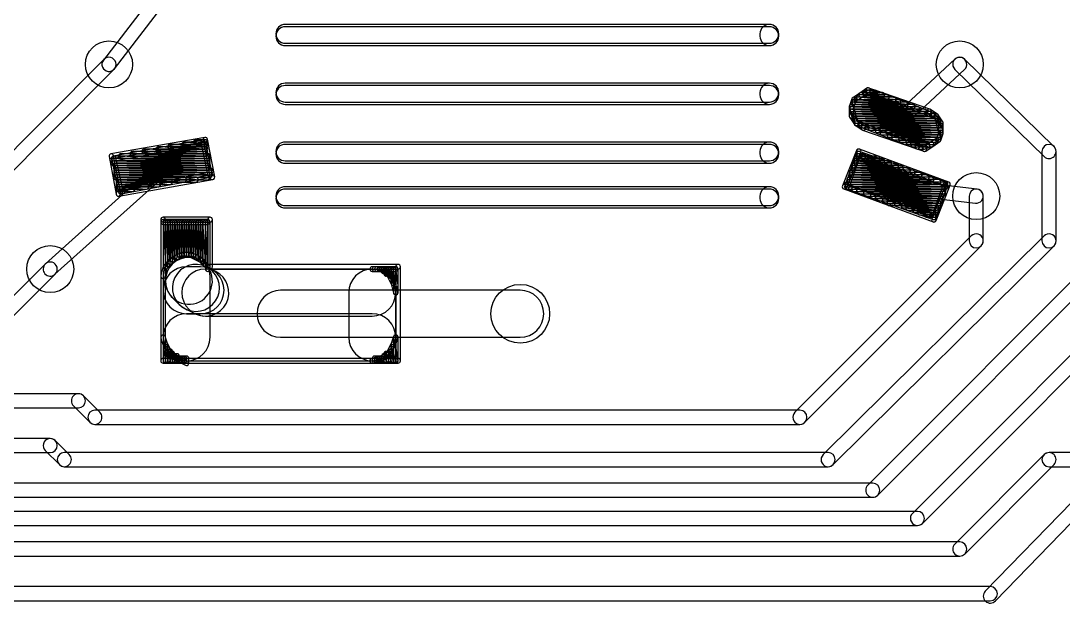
# Model space of a CAD drawing. Extents: x 2.7 to 76.1, y 3.1 to 47.6.
# Drawn here: x 24.3 to 35.56, y 3.11 to 9.4 of the extents above; entities that cross this region are included whole.
import ezdxf

# ---------------------------------------------------------------- set-up
doc = ezdxf.new("R2010")
doc.units = 0

msp = doc.modelspace()

# ---------------------------------------------------------------- linework, layer by layer
for points in [[(25.771305, 9.73965), (25.187105, 8.97765, 1), (25.30809, 8.884895), (25.89229, 9.646895, 1)], [(32.385, 9.3631), (27.1526, 9.3631, 1), (27.1526, 9.15985), (32.385, 9.15985, 1)], [(32.486625, 9.236075), (32.486625, 9.261475, 1), (32.283375, 9.261475), (32.283375, 9.236075, 1)], [(27.1526, 9.13445), (32.385, 9.13445, 1), (32.385, 9.3377), (27.1526, 9.3377, 1)], [(24.031495, 7.607375), (25.301495, 8.877375, 1), (25.1937, 8.98517), (23.9237, 7.71517, 1)], [(33.808385, 8.24034), (34.494185, 8.87534, 1), (34.39061, 8.987205), (33.70481, 8.352205, 1)], [(35.460775, 8.046085), (34.495575, 8.985885, 1), (34.38922, 8.87666), (35.35442, 7.93686, 1)], [(32.385, 8.7281), (27.1526, 8.7281, 1), (27.1526, 8.52485), (32.385, 8.52485, 1)], [(27.1526, 8.49945), (32.385, 8.49945, 1), (32.385, 8.7027), (27.1526, 8.7027, 1)], [(32.486625, 8.601075), (32.486625, 8.626475, 1), (32.283375, 8.626475), (32.283375, 8.601075, 1)], [(33.437695, 8.673025), (33.361495, 8.622225, 1), (33.3897, 8.57992), (33.4659, 8.63072, 1)], [(33.53604, 8.650595), (33.45984, 8.675995, 1), (33.443755, 8.62775), (33.519955, 8.60235, 1)], [(33.275275, 8.558315), (33.249875, 8.482115, 1), (33.29812, 8.46603), (33.32352, 8.54223, 1)], [(33.275275, 8.558315), (33.249875, 8.482115, 1), (33.29812, 8.46603), (33.32352, 8.54223, 1)], [(33.361495, 8.622225), (33.285295, 8.571425, 1), (33.3135, 8.52912), (33.3897, 8.57992, 1)], [(33.361495, 8.622225), (33.285295, 8.571425, 1), (33.3135, 8.52912), (33.3897, 8.57992, 1)], [(33.78341, 8.55026), (33.32621, 8.57566, 1), (33.323385, 8.524885), (33.780585, 8.499485, 1)], [(33.3248, 8.52485), (33.7312, 8.52485, 1), (33.7312, 8.5757), (33.3248, 8.5757, 1)], [(33.73289, 8.57564), (33.35189, 8.60104, 1), (33.348505, 8.550305), (33.729505, 8.524905, 1)], [(33.3502, 8.55025), (33.655, 8.55025, 1), (33.655, 8.6011), (33.3502, 8.6011, 1)], [(33.443755, 8.650595), (33.367555, 8.625195, 1), (33.38364, 8.57695), (33.45984, 8.60235, 1)], [(33.6573, 8.600995), (33.3779, 8.626395, 1), (33.373295, 8.57575), (33.652695, 8.55035, 1)], [(33.3756, 8.57565), (33.6042, 8.57565, 1), (33.6042, 8.6265), (33.3756, 8.6265, 1)], [(33.607795, 8.62624), (33.429995, 8.65164, 1), (33.4228, 8.601305), (33.6006, 8.575905, 1)], [(33.4264, 8.60105), (33.5026, 8.60105, 1), (33.5026, 8.6519), (33.4264, 8.6519, 1)], [(33.528, 8.6519), (33.4518, 8.6519, 1), (33.4518, 8.60105), (33.528, 8.60105, 1)], [(34.12146, 8.42155), (33.53726, 8.65015, 1), (33.518735, 8.602795), (34.102935, 8.374195, 1)], [(34.12055, 8.447285), (33.53635, 8.650485, 1), (33.519645, 8.60246), (34.103845, 8.39926, 1)], [(33.24933, 8.467905), (33.27473, 8.366305, 1), (33.324065, 8.37864), (33.298665, 8.48024, 1)], [(34.062215, 8.448685), (33.274815, 8.474085, 1), (33.27318, 8.42326), (34.06058, 8.39786, 1)], [(34.11297, 8.423285), (33.27477, 8.448685, 1), (33.273225, 8.39786), (34.111425, 8.37246, 1)], [(33.986105, 8.47408), (33.274905, 8.49948, 1), (33.27309, 8.448665), (33.98429, 8.423265, 1)], [(33.274, 8.44865), (33.9344, 8.44865, 1), (33.9344, 8.4995), (33.274, 8.4995, 1)], [(33.248575, 8.474075), (33.248575, 8.372475, 1), (33.299425, 8.372475), (33.299425, 8.474075, 1)], [(33.274, 8.42325), (33.9852, 8.42325, 1), (33.9852, 8.4741), (33.274, 8.4741, 1)], [(33.274, 8.39785), (34.0614, 8.39785, 1), (34.0614, 8.4487), (33.274, 8.4487, 1)], [(33.85935, 8.52487), (33.30055, 8.55027, 1), (33.298245, 8.499475), (33.857045, 8.474075, 1)], [(33.2994, 8.49945), (33.782, 8.49945, 1), (33.782, 8.5503), (33.2994, 8.5503, 1)], [(33.2994, 8.47405), (33.8582, 8.47405, 1), (33.8582, 8.5249), (33.2994, 8.5249, 1)], [(33.935415, 8.499475), (33.300415, 8.524875, 1), (33.29838, 8.47407), (33.93338, 8.44867, 1)], [(34.2025, 8.393625), (34.1263, 8.444425, 1), (34.098095, 8.40212), (34.174295, 8.35132, 1)], [(33.252845, 8.35837), (33.303645, 8.28217, 1), (33.34595, 8.310375), (33.29515, 8.386575, 1)], [(33.275275, 8.36443), (33.300675, 8.28823, 1), (33.34892, 8.304315), (33.32352, 8.380515, 1)], [(34.163745, 8.397885), (33.300145, 8.423285, 1), (33.29865, 8.37246), (34.16225, 8.34706, 1)], [(33.2994, 8.37245), (34.1122, 8.37245, 1), (34.1122, 8.4233), (33.2994, 8.4233, 1)], [(33.2994, 8.34705), (34.163, 8.34705, 1), (34.163, 8.3979), (33.2994, 8.3979, 1)], [(34.189125, 8.372485), (33.300125, 8.397885, 1), (33.29867, 8.34706), (34.18767, 8.32166, 1)], [(33.2994, 8.32165), (34.1884, 8.32165, 1), (34.1884, 8.3725), (33.2994, 8.3725, 1)], [(34.189125, 8.347085), (33.300125, 8.372485, 1), (33.29867, 8.32166), (34.18767, 8.29626, 1)], [(33.3248, 8.29625), (34.1884, 8.29625, 1), (34.1884, 8.3471), (33.3248, 8.3471, 1)], [(34.214525, 8.321685), (33.325525, 8.347085, 1), (33.32407, 8.29626), (34.21307, 8.27086, 1)], [(34.19644, 8.396595), (34.12024, 8.421995, 1), (34.104155, 8.37375), (34.180355, 8.34835, 1)], [(34.23792, 8.304315), (34.21252, 8.380515, 1), (34.164275, 8.36443), (34.189675, 8.28823, 1)], [(34.26035, 8.310375), (34.20955, 8.386575, 1), (34.167245, 8.35837), (34.218045, 8.28217, 1)], [(33.316755, 8.27215), (33.392955, 8.24675, 1), (33.40904, 8.294995), (33.33284, 8.320395, 1)], [(33.3248, 8.27085), (34.2138, 8.27085, 1), (34.2138, 8.3217), (33.3248, 8.3217, 1)], [(34.214525, 8.296285), (33.325525, 8.321685, 1), (33.32407, 8.27086), (34.21307, 8.24546, 1)], [(33.310695, 8.27512), (33.386895, 8.22432, 1), (33.4151, 8.266625), (33.3389, 8.317425, 1)], [(34.2392, 8.2963), (33.3756, 8.2963, 1), (33.3756, 8.24545), (34.2392, 8.24545, 1)], [(33.3756, 8.24545), (34.2138, 8.24545, 1), (34.2138, 8.2963), (33.3756, 8.2963, 1)], [(34.23997, 8.270885), (33.40177, 8.296285, 1), (33.400225, 8.24546), (34.238425, 8.22006, 1)], [(33.391735, 8.247195), (33.975935, 8.018595, 1), (33.99446, 8.06595), (33.41026, 8.29455, 1)], [(33.392645, 8.22146), (33.976845, 8.01826, 1), (33.99355, 8.066285), (33.40935, 8.269485, 1)], [(33.401, 8.24545), (34.2392, 8.24545, 1), (34.2392, 8.2963), (33.401, 8.2963, 1)], [(34.240045, 8.245485), (33.478045, 8.270885, 1), (33.47635, 8.22006), (34.23835, 8.19466, 1)], [(33.4772, 8.22005), (34.2392, 8.22005, 1), (34.2392, 8.2709), (33.4772, 8.2709, 1)], [(34.214775, 8.22008), (33.554375, 8.24548, 1), (33.55242, 8.194665), (34.21282, 8.169265, 1)], [(33.5534, 8.19465), (34.2392, 8.19465, 1), (34.2392, 8.2455), (33.5534, 8.2455, 1)], [(34.263865, 8.20084), (34.238465, 8.30244, 1), (34.18913, 8.290105), (34.21453, 8.188505, 1)], [(34.264625, 8.194675), (34.264625, 8.296275, 1), (34.213775, 8.296275), (34.213775, 8.194675, 1)], [(26.284615, 8.143515), (25.268615, 7.965715, 1), (25.27738, 7.91563), (26.29338, 8.09343, 1)], [(26.25899, 8.118075), (25.29379, 7.940275, 1), (25.303005, 7.89027), (26.268205, 8.06807, 1)], [(26.295165, 8.09234), (26.193565, 8.11774, 1), (26.18123, 8.068405), (26.28283, 8.043005, 1)], [(26.1874, 8.06765), (26.289, 8.06765, 1), (26.289, 8.1185), (26.1874, 8.1185, 1)], [(26.36466, 7.7428), (26.28846, 8.0984, 1), (26.238735, 8.087745), (26.314935, 7.732145, 1)], [(26.390185, 7.71676), (26.313985, 8.12316, 1), (26.26401, 8.113785), (26.34021, 7.707385, 1)], [(34.214855, 8.194675), (33.605255, 8.220075, 1), (33.60314, 8.16927), (34.21274, 8.14387, 1)], [(33.6042, 8.16925), (34.2138, 8.16925, 1), (34.2138, 8.2201), (33.6042, 8.2201, 1)], [(34.215005, 8.16927), (33.681605, 8.19467, 1), (33.67919, 8.143875), (34.21259, 8.118475, 1)], [(33.6804, 8.14385), (34.2138, 8.14385, 1), (34.2138, 8.1947), (33.6804, 8.1947, 1)], [(34.18981, 8.14386), (33.73261, 8.16926, 1), (33.729785, 8.118485), (34.186985, 8.093085, 1)], [(33.7312, 8.11845), (34.2138, 8.11845, 1), (34.2138, 8.1693), (33.7312, 8.1693, 1)], [(34.16481, 8.118435), (33.80921, 8.143835, 1), (33.805585, 8.09311), (34.161185, 8.06771, 1)], [(33.8074, 8.09305), (34.1884, 8.09305, 1), (34.1884, 8.1439), (33.8074, 8.1439, 1)], [(34.140125, 8.09297), (33.886125, 8.11837, 1), (33.88107, 8.067775), (34.13507, 8.042375, 1)], [(33.8836, 8.06765), (34.163, 8.06765, 1), (34.163, 8.1185), (33.8836, 8.1185, 1)], [(34.1517, 8.04652), (34.2279, 8.09732, 1), (34.199695, 8.139625), (34.123495, 8.088825, 1)], [(34.1517, 8.04652), (34.2279, 8.09732, 1), (34.199695, 8.139625), (34.123495, 8.088825, 1)], [(34.23792, 8.11043), (34.26332, 8.18663, 1), (34.215075, 8.202715), (34.189675, 8.126515, 1)], [(34.23792, 8.11043), (34.26332, 8.18663, 1), (34.215075, 8.202715), (34.189675, 8.126515, 1)], [(26.289975, 7.99148), (25.629575, 8.01688, 1), (25.62762, 7.966065), (26.28802, 7.940665, 1)], [(25.6286, 7.96605), (26.289, 7.96605, 1), (26.289, 8.0169), (25.6286, 8.0169, 1)], [(26.290265, 8.016865), (25.782265, 8.042265, 1), (25.77973, 7.99148), (26.28773, 7.96608, 1)], [(25.781, 7.99145), (26.289, 7.99145, 1), (26.289, 8.0423), (25.781, 8.0423, 1)], [(26.29069, 8.04224), (25.90969, 8.06764, 1), (25.906305, 8.016905), (26.287305, 7.991505, 1)], [(25.908, 8.01685), (26.289, 8.01685, 1), (26.289, 8.0677), (25.908, 8.0677, 1)], [(26.0604, 8.04225), (26.289, 8.04225, 1), (26.289, 8.0931), (26.0604, 8.0931, 1)], [(26.291805, 8.06754), (26.063205, 8.09294, 1), (26.05759, 8.042405), (26.28619, 8.017005, 1)], [(32.385, 8.0931), (27.1526, 8.0931, 1), (27.1526, 7.88985), (32.385, 7.88985, 1)], [(27.1526, 7.86445), (32.385, 7.86445, 1), (32.385, 8.0677), (27.1526, 8.0677, 1)], [(32.486625, 7.966075), (32.486625, 7.991475, 1), (32.283375, 7.991475), (32.283375, 7.966075, 1)], [(33.32659, 8.000915), (33.17419, 7.619915, 1), (33.221405, 7.60103), (33.373805, 7.98203, 1)], [(34.324185, 7.65973), (33.358985, 8.01533, 1), (33.34141, 7.967615), (34.30661, 7.612015, 1)], [(33.9344, 8.04225), (34.1376, 8.04225, 1), (34.1376, 8.0931), (33.9344, 8.0931, 1)], [(33.977155, 8.01815), (34.053355, 7.99275, 1), (34.06944, 8.040995), (33.99324, 8.066395, 1)], [(33.9852, 8.01685), (34.0614, 8.01685, 1), (34.0614, 8.0677), (33.9852, 8.0677, 1)], [(34.06944, 8.01815), (34.14564, 8.04355, 1), (34.129555, 8.091795), (34.053355, 8.066395, 1)], [(34.0755, 7.99572), (34.1517, 8.04652, 1), (34.123495, 8.088825), (34.047295, 8.038025, 1)], [(35.483825, 7.026275), (35.483825, 7.991475, 1), (35.331375, 7.991475), (35.331375, 7.026275, 1)], [(25.780935, 7.87045), (24.561735, 6.77825, 1), (24.66346, 6.664695), (25.88266, 7.756895, 1)], [(25.24801, 7.935985), (25.32421, 7.529585, 1), (25.374185, 7.53896), (25.297985, 7.94536, 1)], [(25.273535, 7.909945), (25.349735, 7.554345, 1), (25.39946, 7.565), (25.32326, 7.9206, 1)], [(26.315035, 7.91529), (25.299035, 7.94069, 1), (25.29776, 7.889855), (26.31376, 7.864455, 1)], [(26.315035, 7.88989), (25.299035, 7.91529, 1), (25.29776, 7.864455), (26.31376, 7.839055, 1)], [(26.315035, 7.86449), (25.299035, 7.88989, 1), (25.29776, 7.839055), (26.31376, 7.813655, 1)], [(25.2984, 7.88985), (26.3144, 7.88985, 1), (26.3144, 7.9407), (25.2984, 7.9407, 1)], [(25.2984, 7.86445), (26.3144, 7.86445, 1), (26.3144, 7.9153), (25.2984, 7.9153, 1)], [(25.2984, 7.83905), (26.3144, 7.83905, 1), (26.3144, 7.8899), (25.2984, 7.8899, 1)], [(26.315085, 7.94069), (25.375285, 7.96609, 1), (25.37391, 7.915255), (26.31371, 7.889855, 1)], [(25.3746, 7.91525), (26.3144, 7.91525, 1), (26.3144, 7.9661), (25.3746, 7.9661, 1)], [(26.31519, 7.966085), (25.50239, 7.991485, 1), (25.500805, 7.94066), (26.313605, 7.91526, 1)], [(25.5016, 7.94065), (26.289, 7.94065, 1), (26.289, 7.9915), (25.5016, 7.9915, 1)], [(33.326255, 7.974625), (33.199255, 7.619025, 1), (33.24714, 7.60192), (33.37414, 7.95752, 1)], [(33.68221, 7.889835), (33.32661, 7.915235, 1), (33.322985, 7.86451), (33.678585, 7.83911, 1)], [(33.6065, 7.915195), (33.3271, 7.940595, 1), (33.322495, 7.88995), (33.601895, 7.86455, 1)], [(33.75809, 7.864455), (33.32629, 7.889855, 1), (33.323305, 7.83909), (33.755105, 7.81369, 1)], [(33.3248, 7.88985), (33.5534, 7.88985, 1), (33.5534, 7.9407), (33.3248, 7.9407, 1)], [(33.3248, 7.86445), (33.6042, 7.86445, 1), (33.6042, 7.9153), (33.3248, 7.9153, 1)], [(33.3248, 7.83905), (33.6804, 7.83905, 1), (33.6804, 7.8899), (33.3248, 7.8899, 1)], [(33.482185, 7.940205), (33.355185, 7.965605, 1), (33.34521, 7.91574), (33.47221, 7.89034, 1)], [(34.298425, 7.65986), (33.358625, 7.99006, 1), (33.34177, 7.942085), (34.28157, 7.611885, 1)], [(33.3502, 7.91525), (33.401, 7.91525, 1), (33.401, 7.9661), (33.3502, 7.9661, 1)], [(33.5534, 7.9407), (33.3502, 7.9407, 1), (33.3502, 7.88985), (33.5534, 7.88985, 1)], [(33.3502, 7.88985), (33.4772, 7.88985, 1), (33.4772, 7.9407), (33.3502, 7.9407, 1)], [(26.31505, 7.83909), (25.32445, 7.86449, 1), (25.323145, 7.813655), (26.313745, 7.788255, 1)], [(26.340435, 7.81369), (25.324435, 7.83909, 1), (25.32316, 7.788255), (26.33916, 7.762855, 1)], [(26.340435, 7.78829), (25.324435, 7.81369, 1), (25.32316, 7.762855), (26.33916, 7.737455, 1)], [(26.340435, 7.76289), (25.324435, 7.78829, 1), (25.32316, 7.737455), (26.33916, 7.712055, 1)], [(25.3238, 7.81365), (26.3144, 7.81365, 1), (26.3144, 7.8645), (25.3238, 7.8645, 1)], [(25.3238, 7.78825), (26.3144, 7.78825, 1), (26.3144, 7.8391), (25.3238, 7.8391, 1)], [(25.3238, 7.76285), (26.3398, 7.76285, 1), (26.3398, 7.8137), (25.3238, 7.8137, 1)], [(25.3238, 7.73745), (26.3398, 7.73745, 1), (26.3398, 7.7883), (25.3238, 7.7883, 1)], [(33.274, 7.73745), (33.9344, 7.73745, 1), (33.9344, 7.7883), (33.274, 7.7883, 1)], [(34.011475, 7.76288), (33.274875, 7.78828, 1), (33.27312, 7.737465), (34.00972, 7.712065, 1)], [(33.8847, 7.813675), (33.3005, 7.839075, 1), (33.298295, 7.78827), (33.882495, 7.76287, 1)], [(33.808665, 7.839065), (33.300665, 7.864465, 1), (33.29813, 7.81368), (33.80613, 7.78828, 1)], [(33.2994, 7.81365), (33.7566, 7.81365, 1), (33.7566, 7.8645), (33.2994, 7.8645, 1)], [(33.2994, 7.78825), (33.8074, 7.78825, 1), (33.8074, 7.8391), (33.2994, 7.8391, 1)], [(33.2994, 7.76285), (33.8836, 7.76285, 1), (33.8836, 7.8137), (33.2994, 7.8137, 1)], [(33.935415, 7.788275), (33.300415, 7.813675, 1), (33.29838, 7.76287), (33.93338, 7.73747, 1)], [(26.31505, 7.73749), (25.32445, 7.76289, 1), (25.323145, 7.712055), (26.313745, 7.686655, 1)], [(26.188145, 7.712085), (25.324545, 7.737485, 1), (25.32305, 7.68666), (26.18665, 7.66126, 1)], [(25.3238, 7.71205), (26.3398, 7.71205, 1), (26.3398, 7.7629), (25.3238, 7.7629, 1)], [(25.3238, 7.68665), (26.3144, 7.68665, 1), (26.3144, 7.7375), (25.3238, 7.7375, 1)], [(25.78249, 7.661255), (25.35069, 7.686655, 1), (25.347705, 7.63589), (25.779505, 7.61049, 1)], [(25.65611, 7.63581), (25.35131, 7.66121, 1), (25.347085, 7.610535), (25.651885, 7.585135, 1)], [(25.35358, 7.50923), (26.36958, 7.68703, 1), (26.360815, 7.737115), (25.344815, 7.559315, 1)], [(25.90915, 7.68667), (25.35035, 7.71207, 1), (25.348045, 7.661275), (25.906845, 7.635875, 1)], [(25.3492, 7.66125), (26.0604, 7.66125, 1), (26.0604, 7.7121), (25.3492, 7.7121, 1)], [(26.0604, 7.7121), (25.3492, 7.7121, 1), (25.3492, 7.66125), (26.0604, 7.66125, 1)], [(25.3492, 7.66125), (26.1874, 7.66125, 1), (26.1874, 7.7121), (25.3492, 7.7121, 1)], [(25.3492, 7.63585), (25.908, 7.63585, 1), (25.908, 7.6867), (25.3492, 7.6867, 1)], [(25.3492, 7.61045), (25.781, 7.61045, 1), (25.781, 7.6613), (25.3492, 7.6613, 1)], [(25.379205, 7.53467), (26.344405, 7.71247, 1), (26.33519, 7.762475), (25.36999, 7.584675, 1)], [(34.290605, 7.63589), (33.223805, 7.66129, 1), (33.22259, 7.610455), (34.28939, 7.585055, 1)], [(33.2232, 7.61045), (34.2646, 7.61045, 1), (34.2646, 7.6613), (33.2232, 7.6613, 1)], [(34.214465, 7.68669), (33.249265, 7.71209, 1), (33.24793, 7.661255), (34.21313, 7.635855, 1)], [(34.265235, 7.66129), (33.249235, 7.68669, 1), (33.24796, 7.635855), (34.26396, 7.610455, 1)], [(33.2486, 7.66125), (34.1376, 7.66125, 1), (34.1376, 7.7121), (33.2486, 7.7121, 1)], [(33.2486, 7.63585), (34.2138, 7.63585, 1), (34.2138, 7.6867), (33.2486, 7.6867, 1)], [(34.08759, 7.737485), (33.27479, 7.762885, 1), (33.273205, 7.71206), (34.086005, 7.68666, 1)], [(34.138345, 7.712085), (33.274745, 7.737485, 1), (33.27325, 7.68666), (34.13685, 7.66126, 1)], [(33.274, 7.71205), (34.0106, 7.71205, 1), (34.0106, 7.7629), (33.274, 7.7629, 1)], [(33.274, 7.68665), (34.0868, 7.68665, 1), (34.0868, 7.7375), (33.274, 7.7375, 1)], [(33.74769, 7.53477), (34.61129, 7.43317, 1), (34.629105, 7.584575), (33.765505, 7.686175, 1)], [(34.186605, 7.24543), (34.339005, 7.62643, 1), (34.29179, 7.645315), (34.13939, 7.264315, 1)], [(34.18694, 7.27172), (34.31394, 7.62732, 1), (34.266055, 7.644425), (34.139055, 7.288825, 1)], [(25.505775, 7.61015), (25.353375, 7.63555, 1), (25.34502, 7.585395), (25.49742, 7.559995, 1)], [(25.3492, 7.58505), (25.654, 7.58505, 1), (25.654, 7.6359), (25.3492, 7.6359, 1)], [(25.3492, 7.55965), (25.5016, 7.55965, 1), (25.5016, 7.6105), (25.3492, 7.6105, 1)], [(32.385, 7.6105), (27.1526, 7.6105, 1), (27.1526, 7.40725), (32.385, 7.40725, 1)], [(27.1526, 7.38185), (32.385, 7.38185, 1), (32.385, 7.5851), (27.1526, 7.5851, 1)], [(32.486625, 7.483475), (32.486625, 7.508875, 1), (32.283375, 7.508875), (32.283375, 7.483475, 1)], [(33.18901, 7.586615), (34.15421, 7.231015, 1), (34.171785, 7.27873), (33.206585, 7.63433, 1)], [(34.265215, 7.61049), (33.223815, 7.63589, 1), (33.22258, 7.585055), (34.26398, 7.559655, 1)], [(33.21477, 7.586485), (34.15457, 7.256285, 1), (34.171425, 7.30426), (33.231625, 7.63446, 1)], [(33.2232, 7.58505), (34.29, 7.58505, 1), (34.29, 7.6359), (33.2232, 7.6359, 1)], [(34.265265, 7.58509), (33.300065, 7.61049, 1), (33.29873, 7.559655), (34.26393, 7.534255, 1)], [(33.2994, 7.55965), (34.2646, 7.55965, 1), (34.2646, 7.6105), (33.2994, 7.6105, 1)], [(34.265305, 7.55969), (33.350905, 7.58509, 1), (33.34949, 7.534255), (34.26389, 7.508855, 1)], [(33.3502, 7.53425), (34.2646, 7.53425, 1), (34.2646, 7.5851), (33.3502, 7.5851, 1)], [(34.23999, 7.534285), (33.42719, 7.559685, 1), (33.425605, 7.50886), (34.238405, 7.48346, 1)], [(33.4264, 7.50885), (34.2646, 7.50885, 1), (34.2646, 7.5597), (33.4264, 7.5597, 1)], [(34.696425, 7.026275), (34.696425, 7.508875, 1), (34.543975, 7.508875), (34.543975, 7.026275, 1)], [(33.5026, 7.48345), (34.2392, 7.48345, 1), (34.2392, 7.5343), (33.5026, 7.5343, 1)], [(34.240075, 7.50888), (33.503475, 7.53428, 1), (33.50172, 7.483465), (34.23832, 7.458065, 1)], [(34.24014, 7.48348), (33.55434, 7.50888, 1), (33.552455, 7.458065), (34.238255, 7.432665, 1)], [(33.5534, 7.45805), (34.2392, 7.45805, 1), (34.2392, 7.5089), (33.5534, 7.5089, 1)], [(34.2149, 7.458075), (33.6307, 7.483475, 1), (33.628495, 7.43267), (34.212695, 7.40727, 1)], [(33.6296, 7.43265), (34.2392, 7.43265, 1), (34.2392, 7.4835), (33.6296, 7.4835, 1)], [(34.2138, 7.4581), (33.6804, 7.4581, 1), (33.6804, 7.40725), (34.2138, 7.40725, 1)], [(33.6804, 7.40725), (34.2138, 7.40725, 1), (34.2138, 7.4581), (33.6804, 7.4581, 1)], [(34.21521, 7.43266), (33.75801, 7.45806, 1), (33.755185, 7.407285), (34.212385, 7.381885, 1)], [(33.7566, 7.40725), (34.2138, 7.40725, 1), (34.2138, 7.4581), (33.7566, 7.4581, 1)], [(34.19021, 7.407235), (33.83461, 7.432635, 1), (33.830985, 7.38191), (34.186585, 7.35651, 1)], [(33.8328, 7.38185), (34.2138, 7.38185, 1), (34.2138, 7.4327), (33.8328, 7.4327, 1)], [(34.19051, 7.38181), (33.88571, 7.40721, 1), (33.881485, 7.356535), (34.186285, 7.331135, 1)], [(33.8836, 7.35645), (34.1884, 7.35645, 1), (34.1884, 7.4073), (33.8836, 7.4073, 1)], [(34.16615, 7.3563), (33.96295, 7.3817, 1), (33.956645, 7.331245), (34.159845, 7.305845, 1)], [(33.9598, 7.33105), (34.1884, 7.33105, 1), (34.1884, 7.3819), (33.9598, 7.3819, 1)], [(34.167175, 7.33075), (34.014775, 7.35615, 1), (34.00642, 7.305995), (34.15882, 7.280595, 1)], [(34.0106, 7.30565), (34.163, 7.30565, 1), (34.163, 7.3565), (34.0106, 7.3565, 1)], [(34.0868, 7.28025), (34.163, 7.28025, 1), (34.163, 7.3311), (34.0868, 7.3311, 1)], [(26.3398, 7.2803), (25.8318, 7.2803, 1), (25.8318, 7.22945), (26.3398, 7.22945, 1)], [(25.806375, 7.254875), (25.806375, 5.730875, 1), (25.857225, 5.730875), (25.857225, 7.254875, 1)], [(26.3144, 7.2549), (25.8318, 7.2549, 1), (25.8318, 7.20405), (26.3144, 7.20405, 1)], [(25.806375, 7.229475), (25.806375, 6.645275, 1), (25.857225, 6.645275), (25.857225, 7.229475, 1)], [(25.83181, 7.22806), (25.85721, 6.77086, 1), (25.907985, 6.773685), (25.882585, 7.230885, 1)], [(25.882625, 6.746875), (25.882625, 7.229475, 1), (25.831775, 7.229475), (25.831775, 6.746875, 1)], [(25.857215, 7.22798), (25.882615, 6.79618, 1), (25.93338, 6.799165), (25.90798, 7.230965, 1)], [(25.908025, 6.772275), (25.908025, 7.229475, 1), (25.857175, 7.229475), (25.857175, 6.772275, 1)], [(25.88262, 7.227885), (25.90802, 6.821485, 1), (25.958775, 6.82466), (25.933375, 7.23106, 1)], [(25.933425, 6.797675), (25.933425, 7.229475, 1), (25.882575, 7.229475), (25.882575, 6.797675, 1)], [(25.90803, 7.22778), (25.93343, 6.84678, 1), (25.984165, 6.850165), (25.958765, 7.231165, 1)], [(25.958825, 6.823075), (25.958825, 7.229475, 1), (25.907975, 7.229475), (25.907975, 6.823075, 1)], [(25.93343, 7.22778), (25.95883, 6.84678, 1), (26.009565, 6.850165), (25.984165, 7.231165, 1)], [(25.984225, 6.848475), (25.984225, 7.229475, 1), (25.933375, 7.229475), (25.933375, 6.848475, 1)], [(25.958835, 7.22766), (25.984235, 6.87206, 1), (26.03496, 6.875685), (26.00956, 7.231285, 1)], [(26.009625, 6.848475), (26.009625, 7.229475, 1), (25.958775, 7.229475), (25.958775, 6.848475, 1)], [(25.984235, 7.22766), (26.009635, 6.87206, 1), (26.06036, 6.875685), (26.03496, 7.231285, 1)], [(26.035025, 6.873875), (26.035025, 7.229475, 1), (25.984175, 7.229475), (25.984175, 6.873875, 1)], [(26.009635, 7.22766), (26.035035, 6.87206, 1), (26.08576, 6.875685), (26.06036, 7.231285, 1)], [(26.060425, 6.873875), (26.060425, 7.229475, 1), (26.009575, 7.229475), (26.009575, 6.873875, 1)], [(26.035035, 7.22766), (26.060435, 6.87206, 1), (26.11116, 6.875685), (26.08576, 7.231285, 1)], [(26.085825, 6.873875), (26.085825, 7.229475, 1), (26.034975, 7.229475), (26.034975, 6.873875, 1)], [(26.060435, 7.22766), (26.085835, 6.87206, 1), (26.13656, 6.875685), (26.11116, 7.231285, 1)], [(26.111225, 6.873875), (26.111225, 7.229475, 1), (26.060375, 7.229475), (26.060375, 6.873875, 1)], [(26.085835, 7.22766), (26.111235, 6.87206, 1), (26.16196, 6.875685), (26.13656, 7.231285, 1)], [(26.136625, 6.873875), (26.136625, 7.229475, 1), (26.085775, 7.229475), (26.085775, 6.873875, 1)], [(26.085775, 7.229475), (26.085775, 6.873875, 1), (26.136625, 6.873875), (26.136625, 7.229475, 1)], [(26.136625, 6.873875), (26.136625, 7.229475, 1), (26.085775, 7.229475), (26.085775, 6.873875, 1)], [(26.111235, 7.22766), (26.136635, 6.87206, 1), (26.18736, 6.875685), (26.16196, 7.231285, 1)], [(26.162025, 6.873875), (26.162025, 7.229475, 1), (26.111175, 7.229475), (26.111175, 6.873875, 1)], [(26.13663, 7.22778), (26.16203, 6.84678, 1), (26.212765, 6.850165), (26.187365, 7.231165, 1)], [(26.187425, 6.873875), (26.187425, 7.229475, 1), (26.136575, 7.229475), (26.136575, 6.873875, 1)], [(26.16203, 7.22778), (26.18743, 6.84678, 1), (26.238165, 6.850165), (26.212765, 7.231165, 1)], [(26.212825, 6.848475), (26.212825, 7.229475, 1), (26.161975, 7.229475), (26.161975, 6.848475, 1)], [(26.18742, 7.227885), (26.21282, 6.821485, 1), (26.263575, 6.82466), (26.238175, 7.23106, 1)], [(26.238225, 6.848475), (26.238225, 7.229475, 1), (26.187375, 7.229475), (26.187375, 6.848475, 1)], [(26.212815, 7.22798), (26.238215, 6.79618, 1), (26.28898, 6.799165), (26.26358, 7.230965, 1)], [(26.263625, 6.823075), (26.263625, 7.229475, 1), (26.212775, 7.229475), (26.212775, 6.823075, 1)], [(26.23821, 7.22806), (26.26361, 6.77086, 1), (26.314385, 6.773685), (26.288985, 7.230885, 1)], [(26.289025, 6.797675), (26.289025, 7.229475, 1), (26.238175, 7.229475), (26.238175, 6.797675, 1)], [(26.314425, 6.772275), (26.314425, 7.229475, 1), (26.263575, 7.229475), (26.263575, 6.772275, 1)], [(26.339825, 6.746875), (26.339825, 7.229475, 1), (26.288975, 7.229475), (26.288975, 6.746875, 1)], [(26.339825, 6.746875), (26.339825, 7.229475, 1), (26.288975, 7.229475), (26.288975, 6.746875, 1)], [(26.365225, 6.746875), (26.365225, 7.254875, 1), (26.314375, 7.254875), (26.314375, 6.746875, 1)], [(32.769095, 5.067375), (34.674095, 6.972375, 1), (34.5663, 7.08017), (32.6613, 5.17517, 1)], [(33.07361, 4.609885), (35.46121, 6.972085, 1), (35.353985, 7.08046), (32.966385, 4.71826, 1)], [(26.338405, 6.708075), (26.313005, 6.758875, 1), (25.85859, 6.53167), (25.88399, 6.48087, 1)], [(25.831775, 6.645275), (25.831775, 5.984875, 1), (26.339825, 5.984875), (26.339825, 6.645275, 1)], [(25.94477, 6.80033), (26.04637, 6.85113, 1), (26.023625, 6.896615), (25.922025, 6.845815, 1)], [(26.035, 6.84845), (26.1366, 6.84845, 1), (26.1366, 6.8993), (26.035, 6.8993, 1)], [(26.125225, 6.85113), (26.226825, 6.80033, 1), (26.24957, 6.845815), (26.14797, 6.896615, 1)], [(33.556495, 4.279975), (36.096495, 6.819975, 1), (35.9887, 6.92777), (33.4487, 4.38777, 1)], [(23.701295, 5.702375), (24.666495, 6.667575, 1), (24.5587, 6.77537), (23.5935, 5.81017, 1)], [(25.856465, 6.639105), (25.881865, 6.740705, 1), (25.83253, 6.75304), (25.80713, 6.65144, 1)], [(25.875175, 6.728895), (25.951375, 6.805095, 1), (25.91542, 6.84105), (25.83922, 6.76485, 1)], [(26.36702, 6.697895), (26.29082, 6.774095, 1), (25.931575, 6.41485), (26.007775, 6.33865, 1)], [(26.4026, 6.69468), (26.301, 6.74548, 1), (26.073795, 6.291065), (26.175395, 6.240265, 1)], [(26.22022, 6.805095), (26.29642, 6.728895, 1), (26.332375, 6.76485), (26.256175, 6.84105, 1)], [(26.339825, 6.721475), (26.339825, 6.746875, 1), (26.288975, 6.746875), (26.288975, 6.721475, 1)], [(26.288975, 6.746875), (26.288975, 6.721475, 1), (26.339825, 6.721475), (26.339825, 6.746875, 1)], [(28.3718, 6.7723), (26.3398, 6.7723, 1), (26.3398, 6.72145), (28.3718, 6.72145, 1)], [(28.397225, 5.730875), (28.397225, 6.746875, 1), (28.346375, 6.746875), (28.346375, 5.730875, 1)], [(34.039095, 3.975175), (36.731495, 6.667575, 1), (36.6237, 6.77537), (33.9313, 4.08297, 1)], [(26.0858, 6.23885), (26.2382, 6.23885, 1), (26.2382, 6.7469), (26.0858, 6.7469, 1)], [(28.0924, 6.7215), (26.289, 6.7215, 1), (26.289, 6.21345), (28.0924, 6.21345, 1)], [(28.346425, 5.984875), (28.346425, 6.467475, 1), (27.838375, 6.467475), (27.838375, 5.984875, 1)], [(28.3464, 6.7469), (28.0924, 6.7469, 1), (28.0924, 6.69605), (28.3464, 6.69605, 1)], [(28.0924, 6.69605), (28.194, 6.69605, 1), (28.194, 6.7469), (28.0924, 6.7469, 1)], [(28.1178, 6.69605), (28.1432, 6.69605, 1), (28.1432, 6.7469), (28.1178, 6.7469, 1)], [(28.1432, 6.69605), (28.1686, 6.69605, 1), (28.1686, 6.7469), (28.1432, 6.7469, 1)], [(28.1686, 6.69605), (28.194, 6.69605, 1), (28.194, 6.7469), (28.1686, 6.7469, 1)], [(28.17602, 6.703495), (28.20142, 6.678095, 1), (28.237375, 6.71405), (28.211975, 6.73945, 1)], [(28.179895, 6.70032), (28.256095, 6.64952, 1), (28.2843, 6.691825), (28.2081, 6.742625, 1)], [(28.196655, 6.7101), (28.222055, 6.6593, 1), (28.26754, 6.682045), (28.24214, 6.732845, 1)], [(28.244825, 6.696075), (28.244825, 6.721475, 1), (28.193975, 6.721475), (28.193975, 6.696075, 1)], [(28.222055, 6.7101), (28.247455, 6.6593, 1), (28.29294, 6.682045), (28.26754, 6.732845, 1)], [(28.270225, 6.670675), (28.270225, 6.721475, 1), (28.219375, 6.721475), (28.219375, 6.670675, 1)], [(28.246075, 6.71343), (28.271475, 6.63723, 1), (28.31972, 6.653315), (28.29432, 6.729515, 1)], [(28.247455, 6.6593), (28.298255, 6.5577, 1), (28.34374, 6.580445), (28.29294, 6.682045, 1)], [(28.295625, 6.670675), (28.295625, 6.721475, 1), (28.244775, 6.721475), (28.244775, 6.670675, 1)], [(28.270665, 6.716485), (28.296065, 6.589485, 1), (28.34593, 6.59946), (28.32053, 6.72646, 1)], [(28.321025, 6.645275), (28.321025, 6.721475, 1), (28.270175, 6.721475), (28.270175, 6.645275, 1)], [(28.29583, 6.717875), (28.32123, 6.540075, 1), (28.371565, 6.54727), (28.346165, 6.72507, 1)], [(28.346425, 6.594475), (28.346425, 6.721475, 1), (28.295575, 6.721475), (28.295575, 6.594475, 1)], [(28.371825, 6.543675), (28.371825, 6.721475, 1), (28.320975, 6.721475), (28.320975, 6.543675, 1)], [(28.371825, 6.467475), (28.371825, 6.721475, 1), (28.320975, 6.721475), (28.320975, 6.467475, 1)], [(28.29633, 6.562905), (28.32173, 6.461305, 1), (28.371065, 6.47364), (28.345665, 6.57524, 1)], [(27.1018, 5.98485), (29.6926, 5.98485, 1), (29.6926, 6.4929), (27.1018, 6.4929, 1)], [(26.0858, 5.73085), (28.0924, 5.73085, 1), (28.0924, 6.2389), (26.0858, 6.2389, 1)], [(25.88132, 5.916715), (25.85592, 5.992915, 1), (25.807675, 5.97683), (25.833075, 5.90063, 1)], [(25.806375, 5.984875), (25.806375, 5.730875, 1), (25.857225, 5.730875), (25.857225, 5.984875, 1)], [(28.322275, 5.992915), (28.296875, 5.916715, 1), (28.34512, 5.90063), (28.37052, 5.97683, 1)], [(28.371825, 5.730875), (28.371825, 5.984875, 1), (28.320975, 5.984875), (28.320975, 5.730875, 1)], [(25.93074, 5.818445), (25.87994, 5.920045, 1), (25.834455, 5.8973), (25.885255, 5.7957, 1)], [(25.83212, 5.879095), (25.85752, 5.726695, 1), (25.907675, 5.73505), (25.882275, 5.88745, 1)], [(25.882625, 5.730875), (25.882625, 5.883275, 1), (25.831775, 5.883275), (25.831775, 5.730875, 1)], [(25.857665, 5.852885), (25.883065, 5.725885, 1), (25.93293, 5.73586), (25.90753, 5.86286, 1)], [(25.908025, 5.730875), (25.908025, 5.857875, 1), (25.857175, 5.857875), (25.857175, 5.730875, 1)], [(25.88333, 5.826305), (25.90873, 5.724705, 1), (25.958065, 5.73704), (25.932665, 5.83864, 1)], [(25.933425, 5.730875), (25.933425, 5.832475, 1), (25.882575, 5.832475), (25.882575, 5.730875, 1)], [(28.298255, 5.920045), (28.247455, 5.818445, 1), (28.29294, 5.7957), (28.34374, 5.8973, 1)], [(28.27093, 5.826305), (28.29633, 5.724705, 1), (28.345665, 5.73704), (28.320265, 5.83864, 1)], [(28.321025, 5.730875), (28.321025, 5.832475, 1), (28.270175, 5.832475), (28.270175, 5.730875, 1)], [(28.29592, 5.879095), (28.32132, 5.726695, 1), (28.371475, 5.73505), (28.346075, 5.88745, 1)], [(28.346425, 5.730875), (28.346425, 5.883275, 1), (28.295575, 5.883275), (28.295575, 5.730875, 1)], [(28.371825, 5.730875), (28.371825, 5.934075, 1), (28.320975, 5.934075), (28.320975, 5.730875, 1)], [(25.8318, 5.70545), (26.0858, 5.70545, 1), (26.0858, 5.7563), (25.8318, 5.7563, 1)], [(25.8318, 5.70545), (28.3718, 5.70545, 1), (28.3718, 5.7563), (25.8318, 5.7563, 1)], [(25.9983, 5.777425), (25.9221, 5.828225, 1), (25.893895, 5.78592), (25.970095, 5.73512, 1)], [(25.909275, 5.79903), (25.934675, 5.72283, 1), (25.98292, 5.738915), (25.95752, 5.815115, 1)], [(25.958825, 5.730875), (25.958825, 5.807075, 1), (25.907975, 5.807075), (25.907975, 5.730875, 1)], [(25.936055, 5.7703), (25.961455, 5.7195, 1), (26.00694, 5.742245), (25.98154, 5.793045, 1)], [(25.984225, 5.730875), (25.984225, 5.781675, 1), (25.933375, 5.781675), (25.933375, 5.730875, 1)], [(25.961455, 5.7703), (25.986855, 5.7195, 1), (26.03234, 5.742245), (26.00694, 5.793045, 1)], [(26.09717, 5.728215), (25.99557, 5.779015, 1), (25.972825, 5.73353), (26.074425, 5.68273, 1)], [(26.009625, 5.730875), (26.009625, 5.781675, 1), (25.958775, 5.781675), (25.958775, 5.730875, 1)], [(25.99162, 5.738295), (26.01702, 5.712895, 1), (26.052975, 5.74885), (26.027575, 5.77425, 1)], [(26.035025, 5.730875), (26.035025, 5.756275, 1), (25.984175, 5.756275), (25.984175, 5.730875, 1)], [(26.01702, 5.738295), (26.04242, 5.712895, 1), (26.078375, 5.74885), (26.052975, 5.77425, 1)], [(26.060425, 5.730875), (26.060425, 5.756275, 1), (26.009575, 5.756275), (26.009575, 5.730875, 1)], [(26.04242, 5.738295), (26.06782, 5.712895, 1), (26.103775, 5.74885), (26.078375, 5.77425, 1)], [(26.085825, 5.730875), (26.085825, 5.756275, 1), (26.034975, 5.756275), (26.034975, 5.730875, 1)], [(26.111225, 5.730875), (26.111225, 5.756275, 1), (26.060375, 5.756275), (26.060375, 5.730875, 1)], [(28.18783, 5.78094), (28.08623, 5.75554, 1), (28.098565, 5.706205), (28.200165, 5.731605, 1)], [(28.0924, 5.70545), (28.3464, 5.70545, 1), (28.3464, 5.7563), (28.0924, 5.7563, 1)], [(28.09982, 5.738295), (28.12522, 5.712895, 1), (28.161175, 5.74885), (28.135775, 5.77425, 1)], [(28.143225, 5.730875), (28.143225, 5.756275, 1), (28.092375, 5.756275), (28.092375, 5.730875, 1)], [(28.12522, 5.738295), (28.15062, 5.712895, 1), (28.186575, 5.74885), (28.161175, 5.77425, 1)], [(28.168625, 5.730875), (28.168625, 5.756275, 1), (28.117775, 5.756275), (28.117775, 5.730875, 1)], [(28.15062, 5.738295), (28.17602, 5.712895, 1), (28.211975, 5.74885), (28.186575, 5.77425, 1)], [(28.194025, 5.730875), (28.194025, 5.756275, 1), (28.143175, 5.756275), (28.143175, 5.730875, 1)], [(28.17602, 5.738295), (28.20142, 5.712895, 1), (28.237375, 5.74885), (28.211975, 5.77425, 1)], [(28.256095, 5.828225), (28.179895, 5.777425, 1), (28.2081, 5.73512), (28.2843, 5.78592, 1)], [(28.219425, 5.730875), (28.219425, 5.756275, 1), (28.168575, 5.756275), (28.168575, 5.730875, 1)], [(28.196655, 5.7703), (28.222055, 5.7195, 1), (28.26754, 5.742245), (28.24214, 5.793045, 1)], [(28.244825, 5.730875), (28.244825, 5.781675, 1), (28.193975, 5.781675), (28.193975, 5.730875, 1)], [(28.220675, 5.79903), (28.246075, 5.72283, 1), (28.29432, 5.738915), (28.26892, 5.815115, 1)], [(28.270225, 5.730875), (28.270225, 5.807075, 1), (28.219375, 5.807075), (28.219375, 5.730875, 1)], [(28.246075, 5.79903), (28.271475, 5.72283, 1), (28.31972, 5.738915), (28.29432, 5.815115, 1)], [(28.295625, 5.730875), (28.295625, 5.807075, 1), (28.244775, 5.807075), (28.244775, 5.730875, 1)], [(10.4902, 5.22285), (24.9174, 5.22285, 1), (24.9174, 5.3753), (10.4902, 5.3753, 1)], [(24.8635, 5.245175), (25.0413, 5.067375, 1), (25.149095, 5.17517), (24.971295, 5.35297, 1)], [(25.0952, 5.04505), (32.7152, 5.04505, 1), (32.7152, 5.1975), (25.0952, 5.1975, 1)], [(10.16, 4.74025), (24.6126, 4.74025, 1), (24.6126, 4.8927), (10.16, 4.8927, 1)], [(24.5587, 4.762575), (24.7111, 4.610175, 1), (24.818895, 4.71797), (24.666495, 4.87037, 1)], [(24.765, 4.58785), (33.02, 4.58785, 1), (33.02, 4.7403), (24.765, 4.7403, 1)], [(34.496295, 3.644975), (35.461495, 4.610175, 1), (35.3537, 4.71797), (34.3885, 3.75277, 1)], [(35.4076, 4.58785), (41.6052, 4.58785, 1), (41.6052, 4.7403), (35.4076, 4.7403, 1)], [(9.8552, 4.25765), (33.5026, 4.25765, 1), (33.5026, 4.4101), (9.8552, 4.4101, 1)], [(34.82721, 3.137695), (35.76701, 4.102895, 1), (35.657785, 4.20925), (34.717985, 3.24405, 1)], [(9.3726, 3.95285), (33.9852, 3.95285, 1), (33.9852, 4.1053), (9.3726, 4.1053, 1)], [(9.0424, 3.62265), (34.4424, 3.62265, 1), (34.4424, 3.7751), (9.0424, 3.7751, 1)], [(8.89, 3.14005), (34.7726, 3.14005, 1), (34.7726, 3.2925), (8.89, 3.2925, 1)]]:
    msp.add_lwpolyline(points, format="xyb", close=True)
for centre, radius in [((25.2476, 8.931275), 0.254), ((34.4424, 8.931275), 0.254), ((34.6202, 7.508875), 0.254), ((24.6126, 6.721475), 0.254), ((29.6926, 6.238875), 0.3175)]:
    msp.add_circle(centre, radius)

doc.saveas('drawing.dxf')
